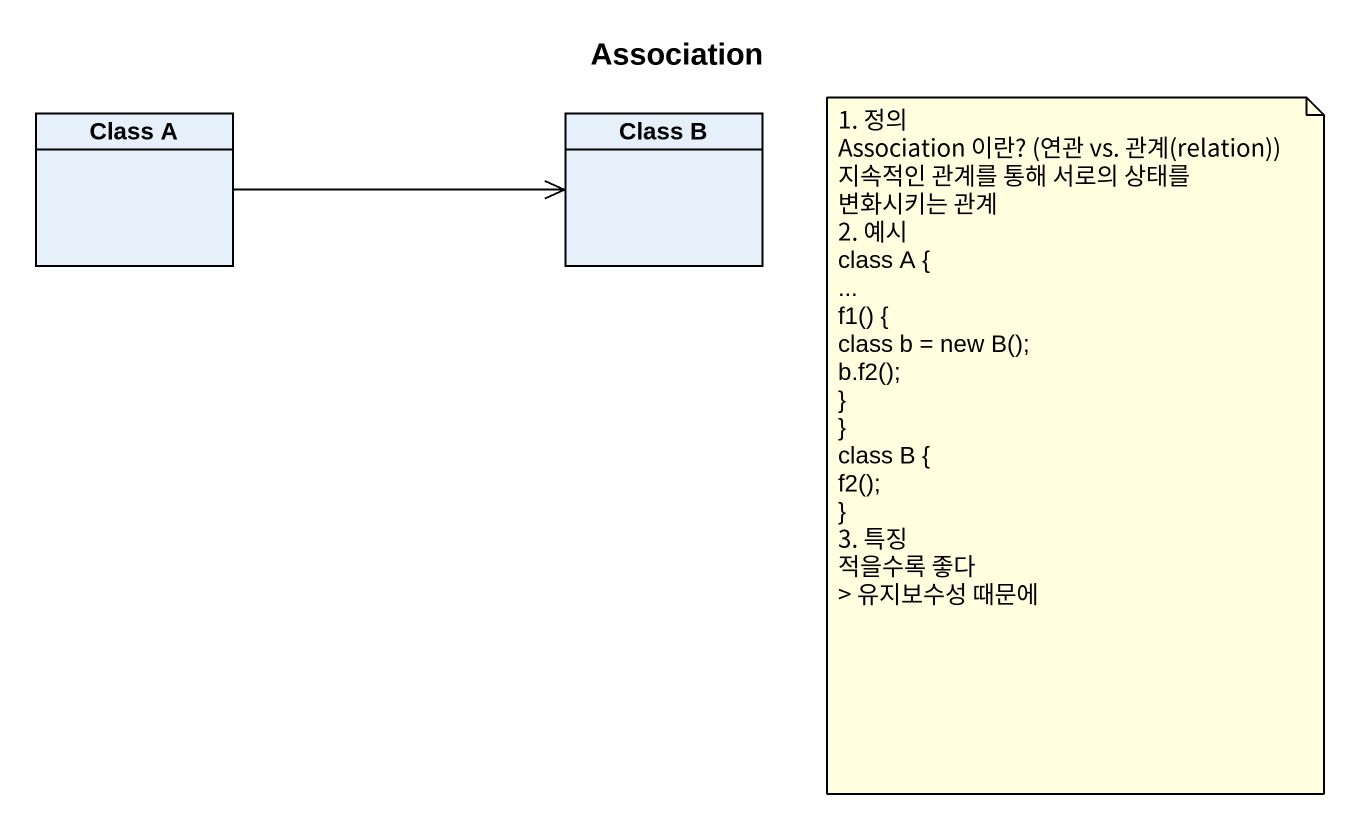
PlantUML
@startuml
title Association
hide circle
hide empty members
class "Class A" as Class_A
class "Class B" as Class_B
Class_B <-left- Class_A
note as N1
  1. 정의
  Association 이란? (연관 vs. 관계(relation))
  지속적인 관계를 통해 서로의 상태를 변화시키는 관계
  2. 예시
  class A {
  ~...
  f1() {
  class b = new B();
  b.f2();
  ~}
  ~}
  class B {
  f2();
  ~}
  3. 특징
  적을수록 좋다
  > 유지보수성 때문에
end note
@enduml
